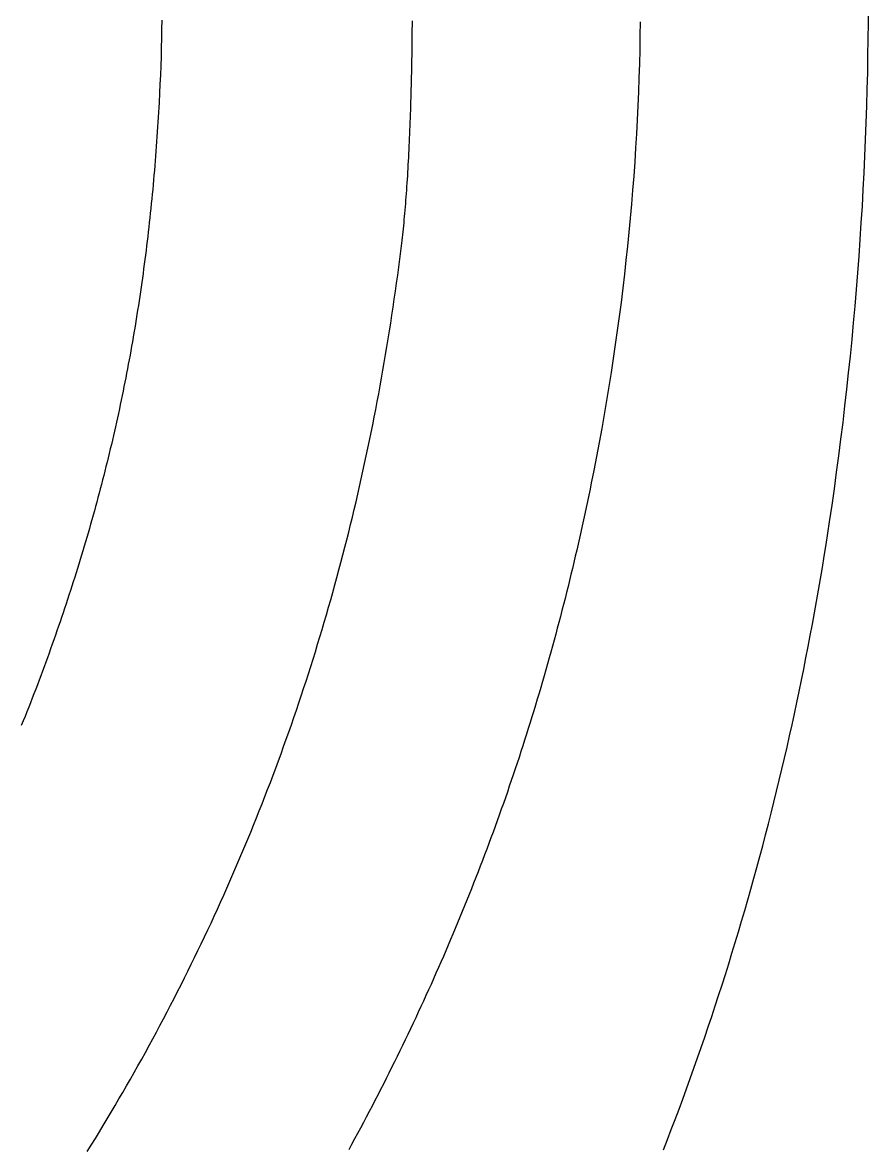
# Model space of a CAD drawing. Extents: x 0 to 527, y 0 to 420.
# Drawn here: x 508.03 to 511.93, y 26.53 to 31.71 of the extents above; entities that cross this region are included whole.
import ezdxf

# ---------------------------------------------------------------- set-up
doc = ezdxf.new("R2010")
doc.units = 0
doc.layers.get('0').update_dxf_attribs({"linetype": 'CONTINUOUS'})
doc.layers.add('LAYER_1', color=7, linetype='CONTINUOUS')

# ---------------------------------------------------------------- blocks, each defined once
blk = doc.blocks.new('LOGO')
at = {"layer": 'LAYER_1', "color": 5}
for points in [[(277.315, 101.787, 0), (277.436, 102.606, 0), (277.553, 103.426, 0), (277.666, 104.247, 0), (277.775, 105.068, 0), (277.88, 105.891, 0), (277.982, 106.713, 0), (278.079, 107.537, 0), (278.172, 108.361, 0), (278.262, 109.185, 0), (278.347, 110.01, 0), (278.429, 110.835, 0), (278.507, 111.661, 0), (278.58, 112.487, 0), (278.65, 113.313, 0), (278.716, 114.14, 0), (278.779, 114.967, 0), (278.837, 115.795, 0), (278.891, 116.622, 0), (278.942, 117.45, 0), (278.988, 118.278, 0), (279.031, 119.106, 0), (279.07, 119.934, 0), (279.105, 120.762, 0), (279.136, 121.59, 0), (279.163, 122.418, 0), (279.187, 123.246, 0), (279.207, 124.074, 0), (279.222, 124.902, 0), (279.234, 125.729, 0), (279.243, 126.557, 0), (279.247, 127.384, 0)], [(267.913, 126.598, 0), (267.905, 125.903, 0), (267.892, 125.208, 0), (267.875, 124.512, 0), (267.854, 123.817, 0), (267.829, 123.121, 0), (267.8, 122.425, 0), (267.766, 121.729, 0), (267.729, 121.033, 0), (267.688, 120.337, 0), (267.643, 119.641, 0), (267.593, 118.944, 0), (267.54, 118.248, 0), (267.482, 117.552, 0), (267.42, 116.855, 0), (267.355, 116.158, 0), (267.285, 115.462, 0), (267.211, 114.765, 0), (267.133, 114.069, 0), (267.051, 113.372, 0), (266.965, 112.676, 0), (266.875, 111.979, 0), (266.78, 111.283, 0), (266.682, 110.587, 0), (266.58, 109.89, 0), (266.473, 109.194, 0), (266.362, 108.498, 0), (266.247, 107.803, 0), (266.128, 107.107, 0), (266.005, 106.412, 0), (265.878, 105.716, 0), (265.747, 105.021, 0), (265.612, 104.327, 0)], [(244.174, 126.675, 0), (244.168, 126.222, 0), (244.159, 125.769, 0), (244.149, 125.315, 0), (244.136, 124.861, 0), (244.121, 124.408, 0), (244.104, 123.954, 0), (244.084, 123.5, 0), (244.063, 123.046, 0), (244.039, 122.592, 0)], [(256.087, 115.615, 0), (256.103, 115.752, 0), (256.119, 115.891, 0), (256.135, 116.032, 0), (256.151, 116.176, 0), (256.166, 116.322, 0), (256.181, 116.47, 0), (256.196, 116.621, 0), (256.211, 116.774, 0), (256.225, 116.929, 0), (256.239, 117.087, 0), (256.253, 117.246, 0), (256.267, 117.408, 0), (256.28, 117.572, 0), (256.293, 117.738, 0), (256.306, 117.905, 0), (256.318, 118.075, 0), (256.331, 118.247, 0), (256.343, 118.42, 0), (256.354, 118.595, 0), (256.366, 118.772, 0), (256.377, 118.951, 0), (256.388, 119.132, 0), (256.399, 119.314, 0), (256.409, 119.498, 0), (256.419, 119.683, 0), (256.429, 119.87, 0), (256.439, 120.058, 0), (256.448, 120.248, 0), (256.458, 120.439, 0), (256.466, 120.632, 0), (256.475, 120.826, 0), (256.483, 121.021, 0), (256.492, 121.218, 0), (256.499, 121.416, 0), (256.507, 121.615, 0), (256.514, 121.815, 0), (256.521, 122.016, 0), (256.528, 122.218, 0), (256.535, 122.421, 0), (256.541, 122.626, 0), (256.547, 122.831, 0), (256.553, 123.037, 0), (256.558, 123.244, 0), (256.563, 123.452, 0), (256.568, 123.66, 0), (256.573, 123.869, 0), (256.577, 124.079, 0), (256.582, 124.29, 0), (256.586, 124.501, 0), (256.589, 124.713, 0), (256.593, 124.926, 0), (256.596, 125.139, 0), (256.599, 125.352, 0), (256.601, 125.566, 0), (256.604, 125.78, 0), (256.606, 125.994, 0), (256.607, 126.209, 0), (256.609, 126.424, 0), (256.61, 126.639, 0)], [(244.039, 122.592, 0), (244.026, 122.347, 0), (244.012, 122.104, 0), (243.997, 121.861, 0), (243.982, 121.618, 0), (243.967, 121.376, 0), (243.951, 121.135, 0), (243.934, 120.894, 0), (243.918, 120.653, 0), (243.9, 120.414, 0), (243.882, 120.174, 0), (243.864, 119.935, 0), (243.845, 119.697, 0), (243.826, 119.459, 0), (243.806, 119.222, 0), (243.786, 118.985, 0), (243.765, 118.748, 0), (243.744, 118.512, 0), (243.722, 118.277, 0), (243.7, 118.042, 0), (243.677, 117.807, 0), (243.653, 117.573, 0), (243.63, 117.339, 0), (243.605, 117.106, 0), (243.581, 116.873, 0), (243.555, 116.641, 0), (243.53, 116.409, 0), (243.503, 116.177, 0), (243.476, 115.946, 0), (243.449, 115.715, 0), (243.421, 115.484, 0), (243.393, 115.254, 0), (243.364, 115.025, 0), (243.335, 114.795, 0), (243.305, 114.566, 0), (243.274, 114.338, 0), (243.243, 114.109, 0), (243.212, 113.881, 0), (243.18, 113.654, 0), (243.148, 113.426, 0), (243.115, 113.199, 0), (243.081, 112.973, 0), (243.047, 112.746, 0), (243.012, 112.52, 0), (242.977, 112.294, 0), (242.942, 112.069, 0), (242.905, 111.843, 0), (242.869, 111.618, 0), (242.831, 111.394, 0), (242.794, 111.169, 0), (242.755, 110.945, 0), (242.716, 110.721, 0), (242.677, 110.497, 0), (242.637, 110.274, 0), (242.597, 110.051, 0), (242.556, 109.828, 0), (242.514, 109.605, 0), (242.472, 109.382, 0), (242.429, 109.16, 0), (242.386, 108.938, 0), (242.342, 108.716, 0), (242.298, 108.494, 0), (242.253, 108.272, 0), (242.208, 108.051, 0), (242.162, 107.829, 0), (242.115, 107.608, 0), (242.068, 107.387, 0), (242.02, 107.166, 0), (241.972, 106.945, 0), (241.923, 106.725, 0), (241.874, 106.504, 0), (241.824, 106.284, 0), (241.773, 106.064, 0), (241.722, 105.843, 0), (241.671, 105.623, 0), (241.619, 105.403, 0), (241.566, 105.183, 0), (241.512, 104.964, 0), (241.459, 104.744, 0), (241.404, 104.524, 0), (241.349, 104.305, 0), (241.293, 104.085, 0), (241.237, 103.866, 0), (241.18, 103.646, 0), (241.123, 103.427, 0), (241.065, 103.207, 0), (241.006, 102.988, 0), (240.947, 102.768, 0), (240.888, 102.549, 0), (240.827, 102.33, 0), (240.766, 102.11, 0), (240.705, 101.891, 0), (240.643, 101.671, 0), (240.58, 101.452, 0), (240.517, 101.232, 0), (240.453, 101.013, 0), (240.388, 100.793, 0), (240.323, 100.574, 0), (240.258, 100.354, 0), (240.191, 100.134, 0), (240.125, 99.9143, 0), (240.057, 99.6944, 0), (239.989, 99.4744, 0), (239.92, 99.2543, 0), (239.851, 99.0342, 0), (239.781, 98.8139, 0), (239.711, 98.5935, 0), (239.639, 98.373, 0), (239.568, 98.1524, 0), (239.495, 97.9316, 0), (239.422, 97.7107, 0), (239.349, 97.4897, 0), (239.275, 97.2685, 0), (239.2, 97.0472, 0), (239.124, 96.8257, 0), (239.048, 96.604, 0), (238.971, 96.3821, 0), (238.894, 96.1601, 0), (238.816, 95.9379, 0), (238.738, 95.7155, 0), (238.658, 95.4929, 0), (238.579, 95.27, 0), (238.498, 95.047, 0), (238.417, 94.8238, 0), (238.335, 94.6003, 0), (238.253, 94.3766, 0), (238.17, 94.1526, 0), (238.086, 93.9284, 0)], [(240.476, 70.5427, 0), (240.677, 70.8672, 0), (240.877, 71.1922, 0), (241.076, 71.5177, 0), (241.273, 71.8438, 0), (241.469, 72.1704, 0), (241.664, 72.4976, 0), (241.858, 72.8253, 0), (242.05, 73.1535, 0), (242.241, 73.4823, 0), (242.431, 73.8117, 0), (242.62, 74.1415, 0), (242.807, 74.472, 0), (242.993, 74.803, 0), (243.178, 75.1345, 0), (243.362, 75.4666, 0), (243.544, 75.7992, 0), (243.726, 76.1324, 0), (243.906, 76.4662, 0), (244.084, 76.8005, 0), (244.262, 77.1353, 0), (244.438, 77.4708, 0), (244.613, 77.8067, 0), (244.787, 78.1433, 0), (244.959, 78.4804, 0), (245.131, 78.8181, 0), (245.301, 79.1563, 0), (245.47, 79.4951, 0), (245.637, 79.8344, 0), (245.804, 80.1744, 0), (245.969, 80.5149, 0), (246.133, 80.8559, 0), (246.295, 81.1976, 0), (246.457, 81.5398, 0), (246.617, 81.8826, 0), (246.776, 82.2259, 0), (246.934, 82.5698, 0), (247.09, 82.9143, 0), (247.246, 83.2594, 0), (247.4, 83.6051, 0), (247.552, 83.9513, 0), (247.704, 84.2982, 0), (247.854, 84.6456, 0), (248.003, 84.9935, 0), (248.151, 85.3421, 0), (248.298, 85.6913, 0), (248.443, 86.041, 0), (248.588, 86.3913, 0), (248.731, 86.7422, 0), (248.872, 87.0937, 0), (249.013, 87.4458, 0), (249.152, 87.7985, 0), (249.29, 88.1518, 0), (249.427, 88.5057, 0), (249.563, 88.8601, 0), (249.697, 89.2152, 0), (249.83, 89.5709, 0), (249.962, 89.9271, 0), (250.093, 90.284, 0), (250.223, 90.6414, 0), (250.351, 90.9995, 0), (250.478, 91.3581, 0), (250.604, 91.7174, 0), (250.729, 92.0773, 0), (250.852, 92.4378, 0), (250.974, 92.7988, 0), (251.095, 93.1605, 0), (251.215, 93.5228, 0), (251.333, 93.8857, 0), (251.451, 94.2492, 0), (251.567, 94.6134, 0), (251.682, 94.9781, 0), (251.795, 95.3435, 0), (251.908, 95.7094, 0), (252.019, 96.076, 0), (252.129, 96.4432, 0), (252.238, 96.8111, 0), (252.345, 97.1795, 0), (252.452, 97.5486, 0), (252.557, 97.9183, 0), (252.661, 98.2886, 0), (252.764, 98.6595, 0), (252.865, 99.0311, 0), (252.965, 99.4033, 0), (253.064, 99.7761, 0), (253.162, 100.15, 0), (253.259, 100.524, 0), (253.354, 100.898, 0), (253.449, 101.274, 0), (253.542, 101.65, 0), (253.633, 102.026, 0), (253.724, 102.403, 0), (253.813, 102.781, 0), (253.901, 103.16, 0), (253.988, 103.539, 0), (254.074, 103.919, 0), (254.159, 104.299, 0), (254.242, 104.68, 0), (254.324, 105.062, 0), (254.405, 105.444, 0), (254.485, 105.827, 0), (254.563, 106.211, 0), (254.641, 106.595, 0), (254.717, 106.98, 0), (254.792, 107.366, 0), (254.865, 107.752, 0), (254.938, 108.139, 0), (255.009, 108.527, 0), (255.079, 108.915, 0), (255.148, 109.304, 0), (255.216, 109.693, 0), (255.282, 110.083, 0), (255.347, 110.474, 0), (255.411, 110.866, 0), (255.474, 111.258, 0), (255.536, 111.651, 0), (255.596, 112.044, 0), (255.656, 112.438, 0), (255.714, 112.833, 0), (255.771, 113.229, 0), (255.826, 113.625, 0), (255.881, 114.021, 0), (255.934, 114.419, 0), (255.986, 114.817, 0), (256.037, 115.216, 0), (256.087, 115.615, 0)], [(265.612, 104.327, 0), (265.551, 104.02, 0), (265.489, 103.714, 0), (265.426, 103.408, 0), (265.363, 103.103, 0), (265.3, 102.798, 0), (265.235, 102.494, 0), (265.17, 102.191, 0), (265.104, 101.887, 0), (265.038, 101.584, 0), (264.971, 101.282, 0), (264.903, 100.98, 0), (264.835, 100.679, 0), (264.765, 100.378, 0), (264.695, 100.077, 0), (264.625, 99.777, 0), (264.554, 99.4773, 0), (264.482, 99.178, 0), (264.409, 98.8791, 0), (264.336, 98.5807, 0), (264.262, 98.2827, 0), (264.187, 97.9852, 0), (264.112, 97.688, 0), (264.036, 97.3912, 0), (263.959, 97.0949, 0), (263.881, 96.799, 0), (263.803, 96.5035, 0), (263.724, 96.2083, 0), (263.645, 95.9136, 0), (263.564, 95.6193, 0), (263.483, 95.3253, 0), (263.402, 95.0318, 0), (263.319, 94.7386, 0), (263.236, 94.4458, 0), (263.152, 94.1534, 0), (263.068, 93.8614, 0), (262.982, 93.5698, 0), (262.896, 93.2785, 0), (262.81, 92.9875, 0), (262.722, 92.697, 0), (262.634, 92.4068, 0), (262.545, 92.117, 0), (262.456, 91.8275, 0), (262.365, 91.5383, 0), (262.274, 91.2496, 0), (262.183, 90.9611, 0), (262.09, 90.673, 0), (261.997, 90.3853, 0), (261.903, 90.0978, 0), (261.808, 89.8107, 0), (261.713, 89.524, 0), (261.617, 89.2375, 0), (261.52, 88.9514, 0), (261.422, 88.6656, 0), (261.324, 88.3802, 0), (261.225, 88.095, 0), (261.125, 87.8101, 0), (261.025, 87.5256, 0), (260.923, 87.2413, 0), (260.821, 86.9574, 0), (260.719, 86.6738, 0), (260.615, 86.3904, 0), (260.511, 86.1073, 0), (260.406, 85.8246, 0), (260.3, 85.5421, 0), (260.194, 85.2599, 0), (260.087, 84.978, 0), (259.979, 84.6963, 0), (259.87, 84.4149, 0), (259.76, 84.1338, 0), (259.65, 83.853, 0), (259.539, 83.5724, 0), (259.428, 83.2921, 0), (259.315, 83.0121, 0), (259.202, 82.7323, 0), (259.088, 82.4527, 0), (258.973, 82.1734, 0), (258.857, 81.8943, 0), (258.741, 81.6155, 0), (258.624, 81.337, 0), (258.506, 81.0586, 0), (258.388, 80.7805, 0), (258.268, 80.5026, 0), (258.148, 80.225, 0), (258.027, 79.9475, 0), (257.906, 79.6703, 0), (257.783, 79.3933, 0), (257.66, 79.1165, 0), (257.536, 78.84, 0), (257.411, 78.5636, 0), (257.286, 78.2874, 0), (257.159, 78.0115, 0), (257.032, 77.7357, 0), (256.904, 77.4601, 0), (256.776, 77.1848, 0), (256.646, 76.9096, 0), (256.516, 76.6346, 0), (256.385, 76.3598, 0), (256.253, 76.0851, 0), (256.12, 75.8107, 0), (255.987, 75.5364, 0), (255.853, 75.2622, 0), (255.718, 74.9883, 0), (255.582, 74.7145, 0), (255.446, 74.4409, 0), (255.308, 74.1674, 0), (255.17, 73.8941, 0), (255.031, 73.6209, 0), (254.891, 73.3479, 0), (254.751, 73.075, 0), (254.609, 72.8023, 0), (254.467, 72.5297, 0), (254.324, 72.2572, 0), (254.181, 71.9849, 0), (254.036, 71.7127, 0), (253.891, 71.4406, 0), (253.744, 71.1687, 0), (253.597, 70.8968, 0), (253.45, 70.6251, 0)], [(269.074, 70.6351, 0), (269.269, 71.1347, 0), (269.462, 71.6359, 0), (269.653, 72.1387, 0), (269.843, 72.6431, 0), (270.031, 73.149, 0), (270.217, 73.6564, 0), (270.401, 74.1653, 0), (270.583, 74.6757, 0), (270.764, 75.1876, 0), (270.943, 75.701, 0), (271.12, 76.2159, 0), (271.295, 76.7321, 0), (271.469, 77.2499, 0), (271.641, 77.769, 0), (271.81, 78.2895, 0), (271.979, 78.8114, 0), (272.145, 79.3347, 0), (272.309, 79.8593, 0), (272.472, 80.3852, 0), (272.633, 80.9125, 0), (272.792, 81.4411, 0), (272.949, 81.971, 0), (273.104, 82.5022, 0), (273.257, 83.0346, 0), (273.408, 83.5683, 0), (273.558, 84.1032, 0), (273.706, 84.6394, 0), (273.851, 85.1767, 0), (273.995, 85.7153, 0), (274.137, 86.255, 0), (274.277, 86.7959, 0), (274.416, 87.3379, 0), (274.552, 87.8811, 0), (274.686, 88.4254, 0), (274.818, 88.9708, 0), (274.949, 89.5173, 0), (275.077, 90.0648, 0), (275.204, 90.6135, 0), (275.328, 91.1631, 0), (275.451, 91.7138, 0), (275.572, 92.2656, 0), (275.69, 92.8183, 0), (275.807, 93.372, 0), (275.922, 93.9267, 0), (276.034, 94.4824, 0), (276.145, 95.039, 0), (276.254, 95.5965, 0), (276.36, 96.1549, 0), (276.465, 96.7143, 0), (276.568, 97.2745, 0), (276.668, 97.8356, 0), (276.767, 98.3976, 0), (276.863, 98.9604, 0), (276.958, 99.524, 0), (277.05, 100.088, 0), (277.141, 100.654, 0), (277.229, 101.22, 0), (277.315, 101.787, 0)], [(238.086, 93.9284, 0), (238.003, 93.7063, 0), (237.918, 93.4836, 0), (237.832, 93.2601, 0), (237.746, 93.036, 0), (237.658, 92.8113, 0), (237.569, 92.5859, 0), (237.479, 92.3601, 0), (237.389, 92.1337, 0), (237.297, 91.9069, 0), (237.204, 91.6796, 0)]]:
    blk.add_polyline3d(points, dxfattribs=at)

msp = doc.modelspace()

# ---------------------------------------------------------------- block references
at = {"color": 5, "xscale": 0.0928071272272585, "yscale": 0.0928071272272585, "zscale": 0.0928071272272585}
msp.add_blockref('LOGO', (486.0137, 19.9606), dxfattribs=at)

doc.saveas('drawing.dxf')
